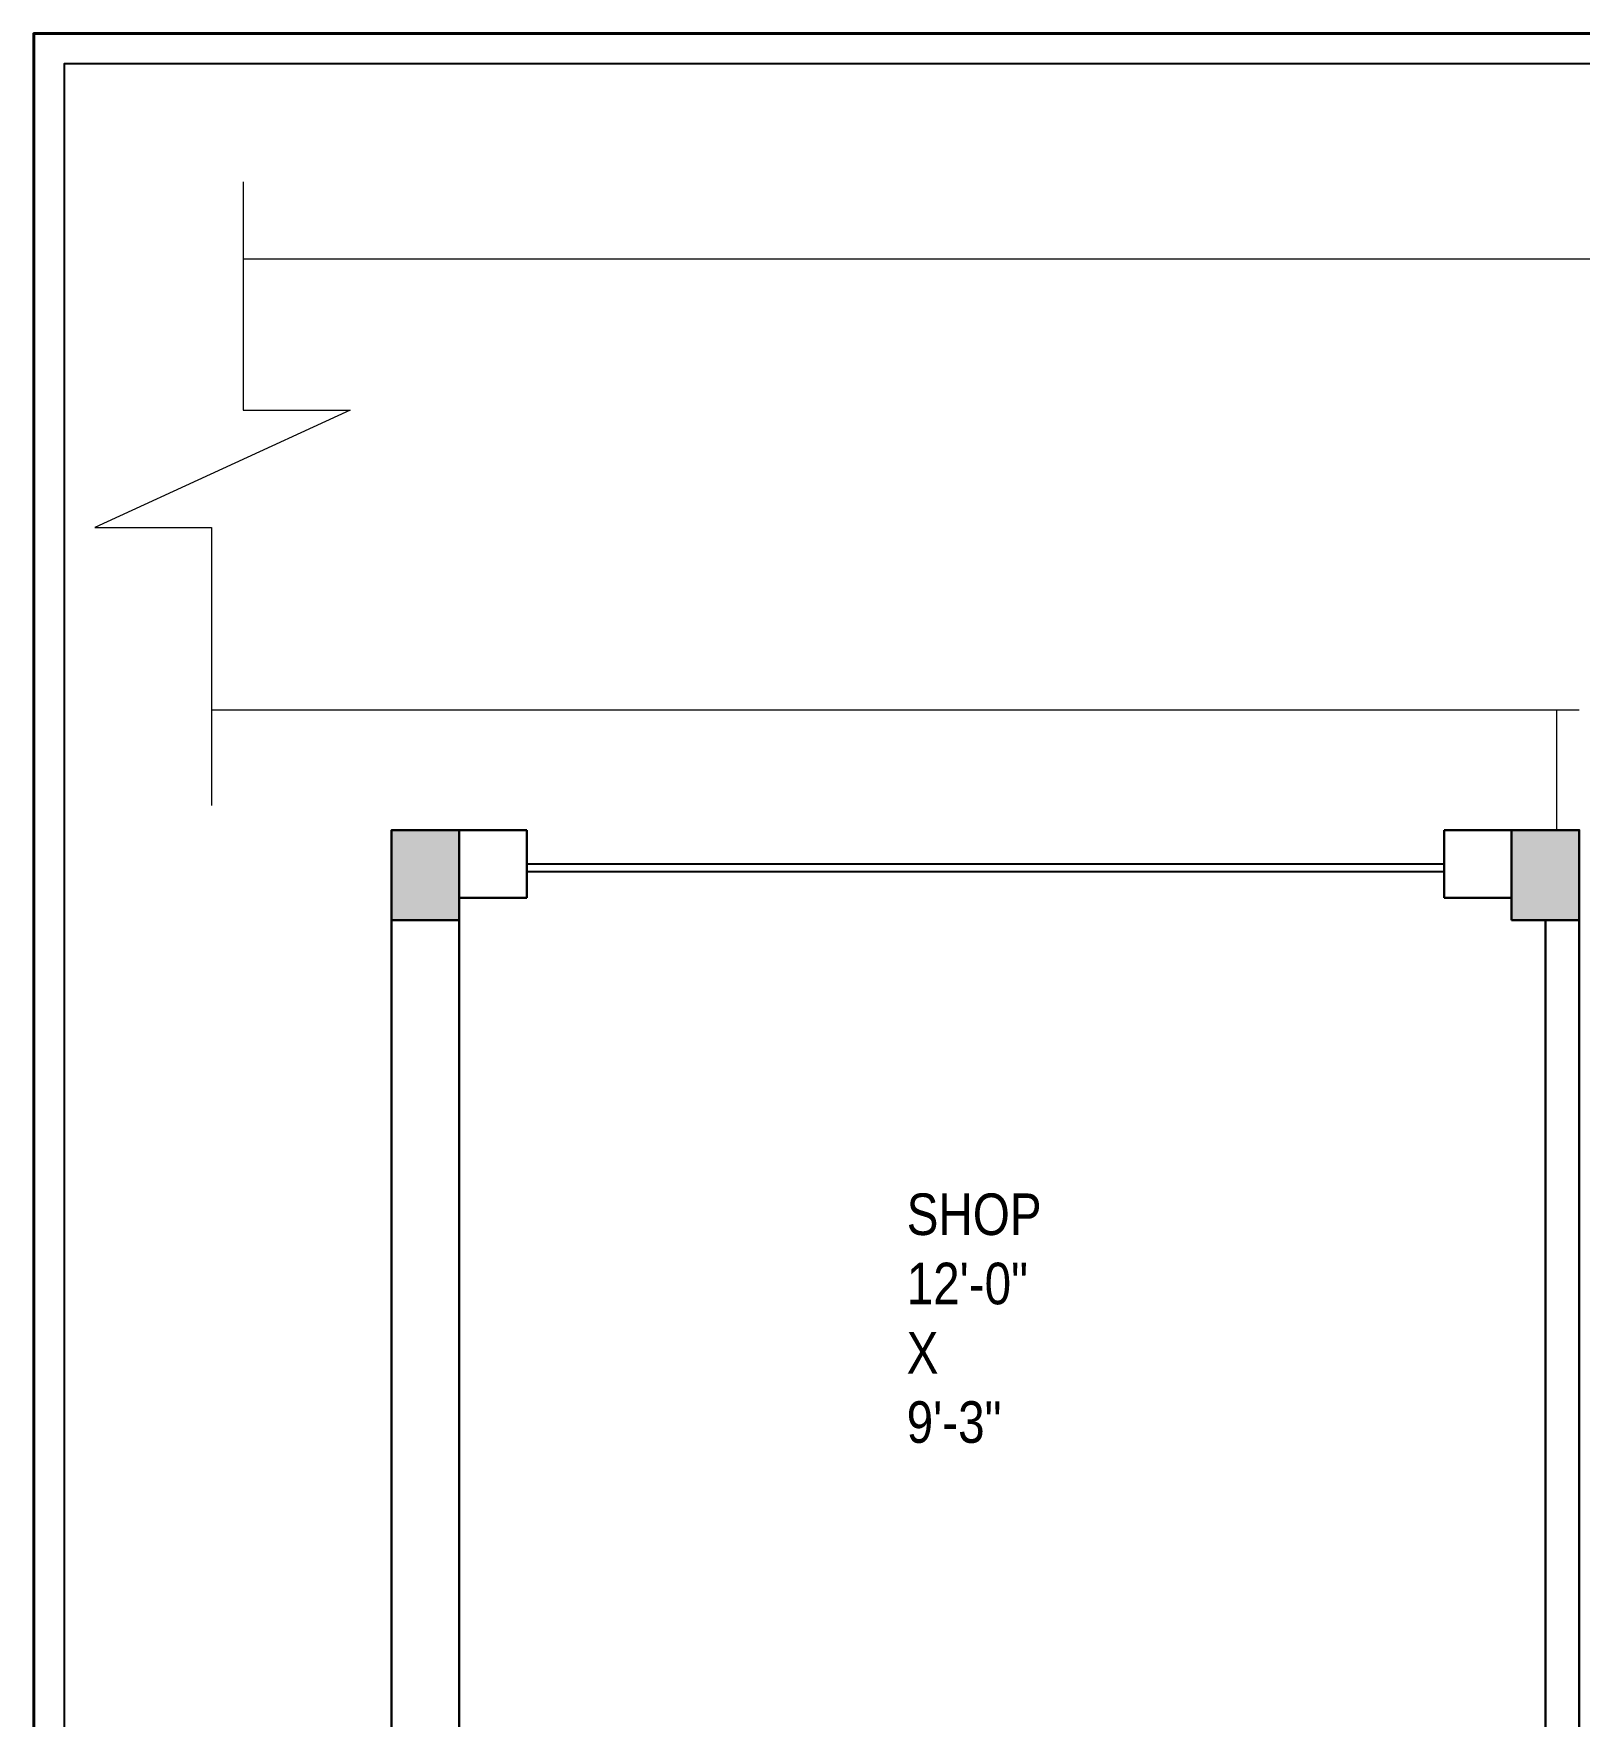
# Model space of a CAD drawing. Extents: x -454308 to 890911, y -14103 to 1343694.
# Drawn here: x 201802.1 to 202007.7, y 662589.2 to 662813.1 of the extents above; entities that cross this region are included whole.
import ezdxf

# ---------------------------------------------------------------- set-up
doc = ezdxf.new("R2010")
doc.units = 0
doc.header["$MEASUREMENT"] = 0
for name, color, linetype, lineweight in [('A-Wall', 7, 'Continuous', 30), ('col', 232, 'Continuous', 30), ('dim', 111, 'Continuous', 9), ('Hatch Gris Claro', 9, 'Continuous', 9), ('TXT', 42, 'Continuous', 25)]:
    doc.layers.add(name, color=color, linetype=linetype, lineweight=lineweight)
for name, color, linetype in [('ELE', 7, 'Continuous'), ('TITLE', 7, 'Continuous'), ('WIN', 4, 'Continuous')]:
    doc.layers.add(name, color=color, linetype=linetype)
doc.styles.get("Standard").update_dxf_attribs({"font": 'stylu.ttf', "height": 7})

# ---------------------------------------------------------------- blocks, each defined once
blk = doc.blocks.new('colummn')
at = {"layer": 'Hatch Gris Claro'}
blk.add_hatch(color=256, dxfattribs=at).paths.add_polyline_path([(154558.64, 675547.17), (154567.64, 675547.17), (154567.64, 675559.17), (154558.64, 675559.17)])
at = {"layer": 'col'}
blk.add_lwpolyline([(154558.64, 675547.17), (154567.64, 675547.17), (154567.64, 675559.17), (154558.64, 675559.17), (154558.64, 675547.17)], dxfattribs=at)

msp = doc.modelspace()

# ---------------------------------------------------------------- linework, layer by layer
at = {"layer": 'A-Wall'}
for p, q in [((201858.708, 662707.123), (201867.708, 662707.123)), ((201867.708, 662698.123), (201867.708, 662707.123)), ((201989.696, 662707.123), (201998.696, 662707.123)), ((201989.696, 662698.123), (201989.696, 662707.123)), ((201858.708, 662698.123), (201867.708, 662698.123)), ((201989.696, 662698.123), (201998.696, 662698.123)), ((201849.708, 662695.123), (201849.708, 662550.882)), ((201858.708, 662695.123), (201858.708, 662585.629)), ((202003.196, 662585.629), (202003.196, 662695.123)), ((202007.696, 662496.635), (202007.696, 662695.123))]:
    msp.add_line(p, q, dxfattribs=at)
at = {"layer": 'dim'}
for p, q in [((201829.96, 662793.386), (201829.96, 662762.997)), ((201829.96, 662783.133), (202446.972, 662783.133)), ((201844.189, 662762.997), (201810.223, 662747.408)), ((201829.96, 662762.997), (201844.189, 662762.997)), ((201810.223, 662747.408), (201825.768, 662747.408)), ((201825.768, 662747.408), (201825.768, 662710.398)), ((201825.768, 662723.133), (202007.696, 662723.133)), ((202004.696, 662707.123), (202004.696, 662723.133))]:
    msp.add_line(p, q, dxfattribs=at)
at = {"layer": 'TITLE', "color": 7, "lineweight": 40, "elevation": 5463.892}
msp.add_lwpolyline([(201802.098, 662147.318), (202651.749, 662147.318), (202651.749, 662813.108), (201802.098, 662813.108)], close=True, dxfattribs=at)
at = {"layer": 'TITLE', "color": 7, "elevation": 5463.892}
msp.add_lwpolyline([(201806.135, 662151.355), (202647.712, 662151.355), (202647.712, 662809.072), (201806.135, 662809.072)], close=True, dxfattribs=at)
at = {"layer": 'WIN'}
for p, q in [((201867.708, 662702.623), (201989.696, 662702.623)), ((201867.708, 662701.623), (201989.696, 662701.623))]:
    msp.add_line(p, q, dxfattribs=at)

# ---------------------------------------------------------------- block references
at = {"layer": 'ELE', "rotation": 180}
msp.add_blockref('colummn', (356417.35, 1338254.295), dxfattribs=at)
at = {"layer": 'ELE'}
msp.add_blockref('colummn', (47440.054, -12852.05), dxfattribs=at)

# ---------------------------------------------------------------- texts
at = {"layer": 'TXT', "lineweight": 25, "insert": (201918.223, 662658.769), "char_height": 5.52888, "width": 0.19631, "attachment_point": 1}
msp.add_mtext('{\\fArial Narrow|b0|i0|c0|p34;    SHOP\\P12\'-0" X 9\'-3"}', dxfattribs=at)

doc.saveas('drawing.dxf')
